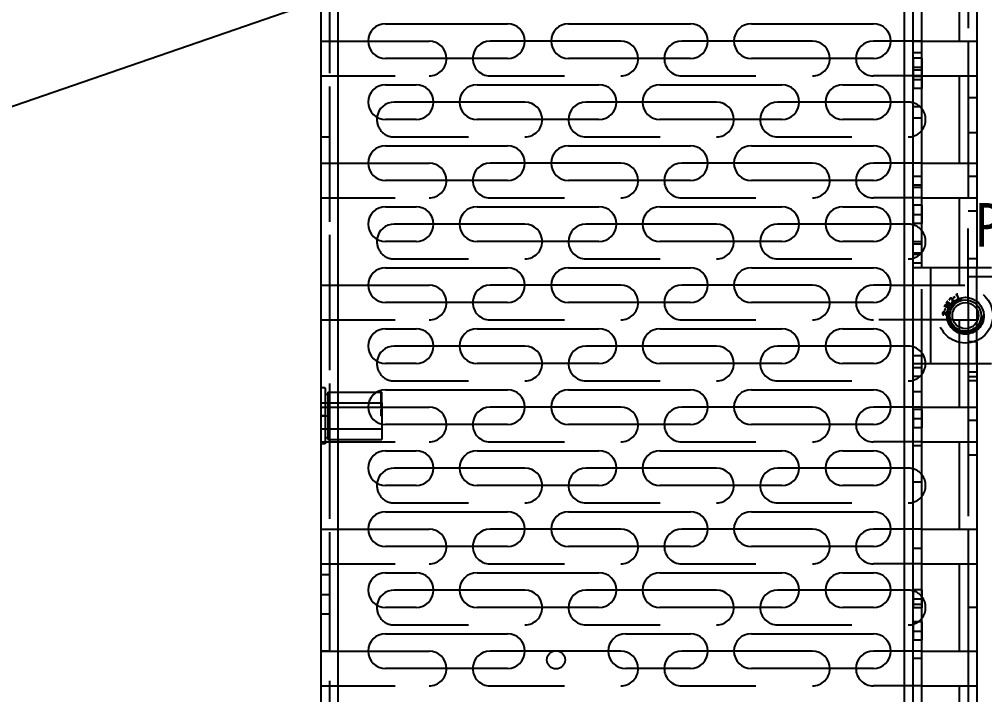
# Model space of a CAD drawing. Header units: millimetres. Extents: x 0 to 8948, y -1340 to 1100.
# Drawn here: x 6157.5 to 6268.3, y 540.9 to 618.4 of the extents above; entities that cross this region are included whole.
import ezdxf

# ---------------------------------------------------------------- set-up
doc = ezdxf.new("R2010")
doc.units = ezdxf.units.MM
doc.header["$LTSCALE"] = 85.25
doc.linetypes.add('HIDDEN', pattern=[0.2, 0.1, -0.1])
doc.layers.get('0').update_dxf_attribs({"linetype": 'CONTINUOUS'})
doc.layers.add('02___PRT_ALL_AXES', color=7, linetype='CONTINUOUS')
doc.layers.add('DEFAULT_2', color=8, linetype='HIDDEN')
doc.styles.get("Standard").update_dxf_attribs({"font": 'txt', "width": 0.85})

msp = doc.modelspace()

# ---------------------------------------------------------------- linework, layer by layer
msp.add_line((4392.409, 0), (7581.815, 1100))
at = {"color": 3, "linetype": 'Continuous'}
for p, q in [((6260.119, 454.448), (6260.119, 709.948)), ((6194.119, 470.948), (6194.119, 679.948)), ((6259.119, 524.598), (6259.119, 679.948)), ((6192.119, 678.948), (6192.119, 471.948)), ((6199.548, 617.948), (6213.548, 617.948)), ((6220.548, 617.948), (6234.548, 617.948)), ((6241.548, 617.948), (6255.548, 617.948)), ((6266.419, 615.948), (6266.419, 611.948)), ((6213.548, 613.948), (6199.548, 613.948)), ((6234.548, 613.948), (6220.548, 613.948)), ((6255.548, 613.948), (6241.548, 613.948)), ((6199.548, 610.948), (6203.048, 610.948)), ((6210.048, 610.948), (6224.048, 610.948)), ((6231.048, 610.948), (6245.048, 610.948)), ((6252.048, 610.948), (6255.548, 610.948)), ((6203.048, 606.948), (6199.548, 606.948)), ((6224.048, 606.948), (6210.048, 606.948)), ((6245.048, 606.948), (6231.048, 606.948)), ((6255.548, 606.948), (6252.048, 606.948)), ((6199.548, 603.948), (6213.548, 603.948)), ((6220.548, 603.948), (6234.548, 603.948)), ((6241.548, 603.948), (6255.548, 603.948)), ((6266.419, 601.948), (6266.419, 597.948)), ((6213.548, 599.948), (6199.548, 599.948)), ((6234.548, 599.948), (6220.548, 599.948)), ((6255.548, 599.948), (6241.548, 599.948)), ((6199.548, 596.948), (6203.048, 596.948)), ((6210.048, 596.948), (6224.048, 596.948)), ((6231.048, 596.948), (6245.048, 596.948)), ((6252.048, 596.948), (6255.548, 596.948)), ((6203.048, 592.948), (6199.548, 592.948)), ((6224.048, 592.948), (6210.048, 592.948)), ((6245.048, 592.948), (6231.048, 592.948)), ((6255.548, 592.948), (6252.048, 592.948)), ((6199.548, 589.948), (6213.548, 589.948)), ((6220.548, 589.948), (6234.548, 589.948)), ((6241.548, 589.948), (6255.548, 589.948)), ((6269.119, 589.948), (6260.119, 589.948)), ((6262.119, 589.948), (6262.119, 578.948)), ((6213.548, 585.948), (6199.548, 585.948)), ((6234.548, 585.948), (6220.548, 585.948)), ((6255.548, 585.948), (6241.548, 585.948)), ((6266.419, 585.913), (6266.419, 583.948)), ((6199.548, 582.948), (6203.048, 582.948)), ((6210.048, 582.948), (6224.048, 582.948)), ((6231.048, 582.948), (6245.048, 582.948)), ((6252.048, 582.948), (6255.548, 582.948)), ((6203.048, 578.948), (6199.548, 578.948)), ((6224.048, 578.948), (6210.048, 578.948)), ((6245.048, 578.948), (6231.048, 578.948)), ((6255.548, 578.948), (6252.048, 578.948)), ((6260.119, 578.948), (6269.119, 578.948)), ((6199.548, 575.948), (6213.548, 575.948)), ((6220.548, 575.948), (6234.548, 575.948)), ((6241.548, 575.948), (6255.548, 575.948)), ((6266.419, 573.948), (6266.419, 569.948)), ((6213.548, 571.948), (6199.548, 571.948)), ((6234.548, 571.948), (6220.548, 571.948)), ((6255.548, 571.948), (6241.548, 571.948)), ((6199.548, 568.948), (6203.048, 568.948)), ((6210.048, 568.948), (6224.048, 568.948)), ((6231.048, 568.948), (6245.048, 568.948)), ((6252.048, 568.948), (6255.548, 568.948)), ((6203.048, 564.948), (6199.548, 564.948)), ((6224.048, 564.948), (6210.048, 564.948)), ((6245.048, 564.948), (6231.048, 564.948)), ((6255.548, 564.948), (6252.048, 564.948)), ((6199.548, 561.948), (6213.548, 561.948)), ((6220.548, 561.948), (6234.548, 561.948)), ((6241.548, 561.948), (6255.548, 561.948)), ((6266.419, 559.948), (6266.419, 555.948)), ((6213.548, 557.948), (6199.548, 557.948)), ((6234.548, 557.948), (6220.548, 557.948)), ((6255.548, 557.948), (6241.548, 557.948)), ((6199.548, 554.948), (6203.048, 554.948)), ((6210.048, 554.948), (6224.048, 554.948)), ((6231.048, 554.948), (6245.048, 554.948)), ((6252.048, 554.948), (6255.548, 554.948)), ((6203.048, 550.948), (6199.548, 550.948)), ((6224.048, 550.948), (6210.048, 550.948)), ((6245.048, 550.948), (6231.048, 550.948)), ((6255.548, 550.948), (6252.048, 550.948)), ((6199.548, 547.948), (6213.548, 547.948)), ((6227.119, 547.948), (6234.548, 547.948)), ((6241.548, 547.948), (6255.548, 547.948)), ((6266.419, 545.948), (6266.419, 541.948)), ((6213.548, 543.948), (6199.548, 543.948)), ((6234.548, 543.948), (6227.119, 543.948)), ((6255.548, 543.948), (6241.548, 543.948))]:
    msp.add_line(p, q, dxfattribs=at)
at = {"color": 7, "linetype": 'Continuous'}
for p, q in [((6261.119, 589.948), (6261.119, 683.948)), ((6267.419, 667.948), (6267.419, 589.948)), ((6265.419, 625.948), (6265.419, 615.948)), ((6197.556, 615.948), (6204.548, 615.948)), ((6215.539, 615.948), (6211.548, 615.948)), ((6226.548, 615.948), (6218.556, 615.948)), ((6236.539, 615.948), (6233.548, 615.948)), ((6248.548, 615.948), (6239.556, 615.948)), ((6257.539, 615.948), (6255.548, 615.948)), ((6261.119, 615.948), (6267.419, 615.948)), ((6261.119, 611.948), (6267.419, 611.948)), ((6265.419, 611.948), (6265.419, 601.948)), ((6205.039, 608.948), (6200.548, 608.948)), ((6215.548, 608.948), (6208.056, 608.948)), ((6226.039, 608.948), (6222.548, 608.948)), ((6237.548, 608.948), (6229.056, 608.948)), ((6247.039, 608.948), (6244.548, 608.948)), ((6257.539, 608.948), (6250.056, 608.948)), ((6197.556, 601.948), (6204.548, 601.948)), ((6215.539, 601.948), (6211.548, 601.948)), ((6226.548, 601.948), (6218.556, 601.948)), ((6236.539, 601.948), (6233.548, 601.948)), ((6248.548, 601.948), (6239.556, 601.948)), ((6257.539, 601.948), (6255.548, 601.948)), ((6261.119, 601.948), (6267.419, 601.948)), ((6261.119, 597.948), (6267.419, 597.948)), ((6265.419, 597.948), (6265.419, 589.948)), ((6205.039, 594.948), (6200.548, 594.948)), ((6215.548, 594.948), (6208.056, 594.948)), ((6226.039, 594.948), (6222.548, 594.948)), ((6237.548, 594.948), (6229.056, 594.948)), ((6247.039, 594.948), (6244.548, 594.948)), ((6257.539, 594.948), (6250.056, 594.948)), ((6261.119, 591.448), (6260.119, 591.448)), ((6261.119, 590.448), (6260.119, 590.448)), ((6197.556, 587.948), (6204.548, 587.948)), ((6215.539, 587.948), (6211.548, 587.948)), ((6226.548, 587.948), (6218.556, 587.948)), ((6236.539, 587.948), (6233.548, 587.948)), ((6248.548, 587.948), (6239.556, 587.948)), ((6257.539, 587.948), (6255.548, 587.948)), ((6267.419, 585.191), (6267.419, 583.705)), ((6264.706, 583.948), (6267.419, 583.948)), ((6265.419, 583.948), (6265.419, 583.127)), ((6205.039, 580.948), (6200.548, 580.948)), ((6215.548, 580.948), (6208.056, 580.948)), ((6226.039, 580.948), (6222.548, 580.948)), ((6237.548, 580.948), (6229.056, 580.948)), ((6247.039, 580.948), (6244.548, 580.948)), ((6257.539, 580.948), (6250.056, 580.948)), ((6261.119, 490.948), (6261.119, 578.948)), ((6265.419, 578.948), (6265.419, 573.948)), ((6267.419, 578.948), (6267.419, 490.948)), ((6261.119, 578.448), (6260.119, 578.448)), ((6261.119, 577.448), (6260.119, 577.448)), ((6199.019, 575.642), (6199.019, 575.63)), ((6199.019, 575.642), (6199.119, 575.642)), ((6199.019, 575.63), (6199.119, 575.63)), ((6199.019, 575.306), (6199.019, 575.215)), ((6199.019, 575.306), (6199.119, 575.306)), ((6199.119, 575.298), (6199.019, 575.298)), ((6199.119, 575.255), (6199.019, 575.255)), ((6199.119, 575.242), (6199.019, 575.242)), ((6199.119, 575.238), (6199.019, 575.238)), ((6199.019, 575.215), (6199.119, 575.215)), ((6199.119, 572.948), (6199.119, 575.648)), ((6199.019, 573.698), (6199.019, 573.579)), ((6199.019, 573.698), (6199.119, 573.698)), ((6199.019, 573.579), (6199.119, 573.579)), ((6199.119, 573.948), (6204.548, 573.948)), ((6215.539, 573.948), (6211.548, 573.948)), ((6226.548, 573.948), (6218.556, 573.948)), ((6236.539, 573.948), (6233.548, 573.948)), ((6248.548, 573.948), (6239.556, 573.948)), ((6257.539, 573.948), (6255.548, 573.948)), ((6261.119, 573.948), (6267.419, 573.948)), ((6261.119, 569.948), (6267.419, 569.948)), ((6265.419, 569.948), (6265.419, 559.948)), ((6205.039, 566.948), (6200.548, 566.948)), ((6215.548, 566.948), (6208.056, 566.948)), ((6226.039, 566.948), (6222.548, 566.948)), ((6237.548, 566.948), (6229.056, 566.948)), ((6247.039, 566.948), (6244.548, 566.948)), ((6257.539, 566.948), (6250.056, 566.948)), ((6197.556, 559.948), (6204.548, 559.948)), ((6215.539, 559.948), (6211.548, 559.948)), ((6226.548, 559.948), (6218.556, 559.948)), ((6236.539, 559.948), (6233.548, 559.948)), ((6248.548, 559.948), (6239.556, 559.948)), ((6257.539, 559.948), (6255.548, 559.948)), ((6261.119, 559.948), (6267.419, 559.948)), ((6261.119, 555.948), (6267.419, 555.948)), ((6265.419, 555.948), (6265.419, 545.948)), ((6205.039, 552.948), (6200.548, 552.948)), ((6215.548, 552.948), (6208.056, 552.948)), ((6226.039, 552.948), (6222.548, 552.948)), ((6237.548, 552.948), (6229.056, 552.948)), ((6247.039, 552.948), (6244.548, 552.948)), ((6257.539, 552.948), (6250.056, 552.948)), ((6197.556, 545.948), (6204.548, 545.948)), ((6215.539, 545.948), (6211.548, 545.948)), ((6219.412, 545.948), (6218.803, 545.948)), ((6226.548, 545.948), (6225.13, 545.948)), ((6236.539, 545.948), (6233.548, 545.948)), ((6248.548, 545.948), (6239.556, 545.948)), ((6257.539, 545.948), (6255.548, 545.948)), ((6261.119, 545.948), (6267.419, 545.948)), ((6261.119, 541.948), (6267.419, 541.948)), ((6265.419, 541.948), (6265.419, 531.948))]:
    msp.add_line(p, q, dxfattribs=at)
for radius in [1.8, 1.5]:
    msp.add_circle((6266.119, 584.448), radius, dxfattribs=at)
at = {"color": 3, "linetype": 'Continuous'}
msp.add_circle((6219.119, 544.948), 1.05, dxfattribs=at)
for centre, start, end in [((6199.548, 615.948), 90, 270), ((6213.548, 615.948), 270, 90), ((6220.548, 615.948), 90, 270), ((6234.548, 615.948), 270, 90), ((6241.548, 615.948), 90, 270), ((6255.548, 615.948), 270, 90), ((6199.548, 608.948), 90, 270), ((6203.048, 608.948), 270, 90), ((6210.048, 608.948), 90, 270), ((6224.048, 608.948), 270, 90), ((6231.048, 608.948), 90, 270), ((6245.048, 608.948), 270, 90), ((6252.048, 608.948), 90, 270), ((6255.548, 608.948), 270, 90), ((6199.548, 601.948), 90, 270), ((6213.548, 601.948), 270, 90), ((6220.548, 601.948), 90, 270), ((6234.548, 601.948), 270, 90), ((6241.548, 601.948), 90, 270), ((6255.548, 601.948), 270, 90), ((6199.548, 594.948), 90, 270), ((6203.048, 594.948), 270, 90), ((6210.048, 594.948), 90, 270), ((6224.048, 594.948), 270, 90), ((6231.048, 594.948), 90, 270), ((6245.048, 594.948), 270, 90), ((6252.048, 594.948), 90, 270), ((6255.548, 594.948), 270, 90), ((6199.548, 587.948), 90, 270), ((6213.548, 587.948), 270, 90), ((6220.548, 587.948), 90, 270), ((6234.548, 587.948), 270, 90), ((6241.548, 587.948), 90, 270), ((6255.548, 587.948), 270, 90), ((6199.548, 580.948), 90, 270), ((6203.048, 580.948), 270, 90), ((6210.048, 580.948), 90, 270), ((6224.048, 580.948), 270, 90), ((6231.048, 580.948), 90, 270), ((6245.048, 580.948), 270, 90), ((6252.048, 580.948), 90, 270), ((6255.548, 580.948), 270, 90), ((6199.548, 573.948), 90, 270), ((6213.548, 573.948), 270, 90), ((6220.548, 573.948), 90, 270), ((6234.548, 573.948), 270, 90), ((6241.548, 573.948), 90, 270), ((6255.548, 573.948), 270, 90), ((6199.548, 566.948), 90, 270), ((6203.048, 566.948), 270, 90), ((6210.048, 566.948), 90, 270), ((6224.048, 566.948), 270, 90), ((6231.048, 566.948), 90, 270), ((6245.048, 566.948), 270, 90), ((6252.048, 566.948), 90, 270), ((6255.548, 566.948), 270, 90), ((6199.548, 559.948), 90, 270), ((6213.548, 559.948), 270, 90), ((6220.548, 559.948), 90, 270), ((6234.548, 559.948), 270, 90), ((6241.548, 559.948), 90, 270), ((6255.548, 559.948), 270, 90), ((6199.548, 552.948), 90, 270), ((6203.048, 552.948), 270, 90), ((6210.048, 552.948), 90, 270), ((6224.048, 552.948), 270, 90), ((6231.048, 552.948), 90, 270), ((6245.048, 552.948), 270, 90), ((6252.048, 552.948), 90, 270), ((6255.548, 552.948), 270, 90), ((6199.548, 545.948), 90, 270), ((6213.548, 545.948), 270, 90), ((6227.119, 545.948), 90, 270), ((6234.548, 545.948), 270, 90), ((6241.548, 545.948), 90, 270), ((6255.548, 545.948), 270, 90)]:
    msp.add_arc(centre, 2, start, end, dxfattribs=at)
at = {"color": 7, "linetype": 'Continuous'}
for centre, start, end in [((6204.548, 613.948), 0, 90), ((6211.548, 613.948), 90, 180), ((6226.548, 613.948), 0, 90), ((6233.548, 613.948), 90, 180), ((6248.548, 613.948), 0, 90), ((6255.548, 613.948), 90, 180), ((6200.548, 606.948), 90, 172.45665), ((6215.548, 606.948), 0, 90), ((6222.548, 606.948), 90, 180), ((6237.548, 606.948), 0, 90), ((6244.548, 606.948), 90, 180), ((6259.548, 606.948), 321.87082, 38.12918), ((6204.548, 599.948), 0, 90), ((6211.548, 599.948), 90, 180), ((6226.548, 599.948), 0, 90), ((6233.548, 599.948), 90, 180), ((6248.548, 599.948), 0, 90), ((6255.548, 599.948), 90, 180), ((6200.548, 592.948), 90, 172.45665), ((6215.548, 592.948), 0, 90), ((6222.548, 592.948), 90, 180), ((6237.548, 592.948), 0, 90), ((6244.548, 592.948), 90, 180), ((6259.548, 592.948), 321.87082, 38.12918), ((6204.548, 585.948), 0, 90), ((6211.548, 585.948), 90, 180), ((6226.548, 585.948), 0, 90), ((6233.548, 585.948), 90, 180), ((6248.548, 585.948), 0, 90), ((6255.548, 585.948), 90, 180), ((6200.548, 578.948), 90, 172.45665), ((6215.548, 578.948), 0, 90), ((6222.548, 578.948), 90, 180), ((6237.548, 578.948), 0, 90), ((6244.548, 578.948), 90, 180), ((6259.548, 578.948), 321.87082, 0), ((6204.548, 571.948), 0, 90), ((6211.548, 571.948), 90, 180), ((6226.548, 571.948), 0, 90), ((6233.548, 571.948), 90, 180), ((6248.548, 571.948), 0, 90), ((6255.548, 571.948), 90, 180), ((6200.548, 564.948), 90, 172.45665), ((6215.548, 564.948), 0, 90), ((6222.548, 564.948), 90, 180), ((6237.548, 564.948), 0, 90), ((6244.548, 564.948), 90, 180), ((6259.548, 564.948), 321.87082, 38.12918), ((6204.548, 557.948), 0, 90), ((6211.548, 557.948), 90, 180), ((6226.548, 557.948), 0, 90), ((6233.548, 557.948), 90, 180), ((6248.548, 557.948), 0, 90), ((6255.548, 557.948), 90, 180), ((6200.548, 550.948), 90, 172.45665), ((6215.548, 550.948), 0, 90), ((6222.548, 550.948), 90, 180), ((6237.548, 550.948), 0, 90), ((6244.548, 550.948), 90, 180), ((6259.548, 550.948), 321.87082, 38.12918), ((6204.548, 543.948), 0, 90), ((6211.548, 543.948), 90, 180), ((6226.548, 543.948), 0, 90), ((6233.548, 543.948), 90, 180), ((6248.548, 543.948), 0, 90), ((6255.548, 543.948), 90, 180)]:
    msp.add_arc(centre, 2, start, end, dxfattribs=at)
at = {"layer": '02___PRT_ALL_AXES', "color": 8, "linetype": 'HIDDEN'}
for p, q in [((6192.119, 671.948), (6192.119, 545.948)), ((6193.119, 671.948), (6193.119, 545.948)), ((6260.119, 613.998), (6260.119, 610.508)), ((6261.119, 613.998), (6260.119, 613.998)), ((6261.119, 613.998), (6261.119, 610.508)), ((6260.119, 612.948), (6261.119, 612.948)), ((6261.119, 612.608), (6260.119, 612.608)), ((6261.119, 611.898), (6260.119, 611.898)), ((6260.119, 611.558), (6261.119, 611.558)), ((6261.119, 610.508), (6260.119, 610.508)), ((6266.419, 609.448), (6266.419, 596.448)), ((6267.419, 609.448), (6266.419, 609.448)), ((6267.419, 609.448), (6267.419, 596.448)), ((6266.419, 605.448), (6267.419, 605.448)), ((6192.119, 604.948), (6193.119, 604.948)), ((6266.419, 600.448), (6267.419, 600.448)), ((6260.119, 597.118), (6260.119, 595.018)), ((6261.119, 597.118), (6260.119, 597.118)), ((6261.119, 597.118), (6261.119, 595.018)), ((6267.419, 596.448), (6266.419, 596.448)), ((6260.119, 596.068), (6261.119, 596.068)), ((6261.119, 595.018), (6260.119, 595.018)), ((6267.419, 581.448), (6266.419, 581.448)), ((6266.419, 581.448), (6266.419, 568.448)), ((6267.419, 581.448), (6267.419, 568.448)), ((6266.419, 577.448), (6267.419, 577.448)), ((6192.919, 575.648), (6198.494, 575.648)), ((6192.119, 574.448), (6199.119, 574.448)), ((6199.119, 574.448), (6199.119, 572.948)), ((6261.119, 573.688), (6260.119, 573.688)), ((6260.119, 573.688), (6260.119, 571.588)), ((6261.119, 573.688), (6261.119, 571.588)), ((6192.119, 572.948), (6193.119, 572.948)), ((6199.119, 572), (6199.119, 570.248)), ((6260.119, 572.638), (6261.119, 572.638)), ((6266.419, 572.448), (6267.419, 572.448)), ((6192.119, 571.448), (6199.119, 571.448)), ((6261.119, 571.588), (6260.119, 571.588)), ((6192.919, 570.248), (6199.119, 570.248)), ((6267.419, 568.448), (6266.419, 568.448)), ((6193.119, 554.698), (6192.119, 554.698)), ((6192.119, 552.448), (6193.119, 552.448)), ((6261.119, 552.998), (6260.119, 552.998)), ((6260.119, 552.998), (6260.119, 550.898)), ((6260.119, 551.948), (6261.119, 551.948)), ((6261.119, 552.998), (6261.119, 550.898)), ((6261.119, 550.898), (6260.119, 550.898)), ((6267.419, 550.948), (6266.419, 550.948)), ((6266.419, 550.948), (6266.419, 540.948)), ((6267.419, 550.948), (6267.419, 540.948)), ((6193.119, 550.198), (6192.119, 550.198)), ((6261.119, 549.298), (6260.119, 549.298)), ((6260.119, 549.298), (6260.119, 547.198)), ((6261.119, 549.298), (6261.119, 547.198)), ((6260.119, 548.248), (6261.119, 548.248)), ((6261.119, 547.198), (6260.119, 547.198)), ((6193.119, 545.948), (6192.119, 545.948)), ((6266.419, 545.948), (6267.419, 545.948))]:
    msp.add_line(p, q, dxfattribs=at)
at = {"layer": '02___PRT_ALL_AXES', "color": 7, "linetype": 'Continuous'}
for p, q in [((6198.494, 575.648), (6199.119, 575.648)), ((6199.119, 572.948), (6199.119, 572))]:
    msp.add_line(p, q, dxfattribs=at)
at = {"layer": '02___PRT_ALL_AXES', "color": 3, "linetype": 'Continuous'}
msp.add_circle((6266.119, 584.448), 2.1, dxfattribs=at)
at = {"layer": 'DEFAULT_2', "color": 8, "linetype": 'HIDDEN'}
for p, q in [((6193.119, 678.948), (6193.119, 471.948)), ((6266.419, 625.948), (6266.419, 615.948)), ((6192.119, 615.948), (6197.556, 615.948)), ((6218.556, 615.948), (6215.539, 615.948)), ((6239.556, 615.948), (6236.539, 615.948)), ((6261.119, 615.948), (6257.539, 615.948)), ((6260.119, 615.958), (6261.119, 615.958)), ((6260.119, 614.658), (6261.119, 614.658)), ((6192.119, 611.948), (6204.548, 611.948)), ((6211.548, 611.948), (6226.548, 611.948)), ((6233.548, 611.948), (6248.548, 611.948)), ((6261.119, 611.948), (6255.548, 611.948)), ((6266.419, 611.948), (6266.419, 601.948)), ((6208.056, 608.948), (6205.039, 608.948)), ((6229.056, 608.948), (6226.039, 608.948)), ((6250.056, 608.948), (6247.039, 608.948)), ((6259.548, 608.948), (6257.539, 608.948)), ((6260.119, 608.458), (6261.119, 608.458)), ((6260.119, 607.158), (6261.119, 607.158)), ((6200.548, 604.948), (6215.548, 604.948)), ((6222.548, 604.948), (6237.548, 604.948)), ((6244.548, 604.948), (6259.548, 604.948)), ((6192.119, 601.948), (6197.556, 601.948)), ((6218.556, 601.948), (6215.539, 601.948)), ((6239.556, 601.948), (6236.539, 601.948)), ((6261.119, 601.948), (6257.539, 601.948)), ((6260.119, 600.468), (6261.119, 600.468)), ((6260.119, 599.468), (6261.119, 599.468)), ((6260.119, 599.168), (6261.119, 599.168)), ((6192.119, 597.948), (6204.548, 597.948)), ((6211.548, 597.948), (6226.548, 597.948)), ((6233.548, 597.948), (6248.548, 597.948)), ((6261.119, 597.948), (6255.548, 597.948)), ((6266.419, 585.913), (6266.419, 597.948)), ((6208.056, 594.948), (6205.039, 594.948)), ((6229.056, 594.948), (6226.039, 594.948)), ((6250.056, 594.948), (6247.039, 594.948)), ((6259.548, 594.948), (6257.539, 594.948)), ((6260.119, 592.968), (6261.119, 592.968)), ((6260.119, 592.668), (6261.119, 592.668)), ((6200.548, 590.948), (6215.548, 590.948)), ((6222.548, 590.948), (6237.548, 590.948)), ((6244.548, 590.948), (6259.548, 590.948)), ((6260.119, 591.668), (6261.119, 591.668)), ((6267.419, 590.948), (6266.419, 590.948)), ((6261.119, 578.948), (6261.119, 589.948)), ((6265.419, 589.948), (6265.419, 587.948)), ((6267.419, 585.191), (6267.419, 589.948)), ((6266.419, 588.948), (6270.119, 588.948)), ((6192.119, 587.948), (6197.556, 587.948)), ((6218.556, 587.948), (6215.539, 587.948)), ((6239.556, 587.948), (6236.539, 587.948)), ((6257.539, 587.948), (6267.419, 587.948)), ((6264.9, 586.595), (6264.717, 586.481)), ((6264.717, 586.481), (6264.738, 586.448)), ((6264.738, 586.448), (6264.921, 586.562)), ((6264.921, 586.562), (6264.9, 586.595)), ((6265.032, 586.842), (6265.037, 586.828)), ((6265.037, 586.828), (6265.084, 586.839)), ((6265.127, 586.818), (6265.299, 586.404)), ((6265.173, 586.427), (6265.168, 586.406)), ((6265.299, 586.404), (6265.173, 586.427)), ((6265.383, 586.36), (6265.183, 586.841)), ((6265.198, 586.887), (6265.234, 586.91)), ((6265.234, 586.91), (6265.228, 586.923)), ((6265.355, 586.348), (6265.383, 586.36)), ((6263.676, 585.486), (6263.689, 585.478)), ((6263.689, 585.478), (6263.722, 585.516)), ((6263.784, 585.25), (6263.721, 585.044)), ((6263.759, 585.032), (6263.822, 585.238)), ((6263.775, 585.604), (6263.81, 585.68)), ((6263.822, 585.238), (6263.784, 585.25)), ((6263.786, 585.534), (6264.197, 585.286)), ((6263.81, 585.68), (6263.798, 585.687)), ((6264.201, 585.315), (6263.8, 585.557)), ((6264.398, 585.716), (6263.861, 585.802)), ((6263.861, 585.802), (6264.201, 585.315)), ((6263.926, 585.9), (6263.938, 585.892)), ((6263.938, 585.892), (6263.976, 585.934)), ((6263.982, 585.755), (6264.463, 585.679)), ((6264.264, 585.349), (6263.982, 585.755)), ((6264.034, 585.935), (6264.398, 585.716)), ((6264.046, 586.041), (6264.072, 586.115)), ((6264.072, 586.115), (6264.06, 586.123)), ((6264.429, 585.779), (6264.076, 585.992)), ((6264.197, 585.286), (6264.163, 585.21)), ((6264.163, 585.21), (6264.175, 585.203)), ((6264.255, 586.254), (6264.272, 586.247)), ((6264.538, 585.833), (6264.499, 585.791)), ((6264.503, 586.157), (6264.507, 586.137)), ((6264.551, 585.826), (6264.538, 585.833)), ((6264.56, 585.979), (6264.554, 585.961)), ((6263.517, 584.544), (6263.653, 584.54)), ((6263.653, 584.54), (6263.654, 584.552)), ((6263.721, 585.044), (6263.759, 585.032)), ((6263.954, 584.818), (6263.953, 584.806)), ((6264.058, 584.811), (6263.954, 584.818)), ((6192.119, 583.948), (6204.548, 583.948)), ((6211.548, 583.948), (6226.548, 583.948)), ((6233.548, 583.948), (6248.548, 583.948)), ((6264.706, 583.948), (6255.548, 583.948)), ((6265.419, 583.127), (6265.419, 578.948)), ((6266.419, 583.948), (6266.419, 573.948)), ((6267.419, 578.948), (6267.419, 583.705)), ((6208.056, 580.948), (6205.039, 580.948)), ((6229.056, 580.948), (6226.039, 580.948)), ((6250.056, 580.948), (6247.039, 580.948)), ((6259.548, 580.948), (6257.539, 580.948)), ((6260.119, 579.888), (6261.119, 579.888)), ((6267.419, 577.948), (6266.419, 577.948)), ((6200.548, 576.948), (6215.548, 576.948)), ((6222.548, 576.948), (6237.548, 576.948)), ((6244.548, 576.948), (6259.548, 576.948)), ((6267.419, 576.948), (6266.419, 576.948)), ((6192.619, 576.148), (6192.119, 576.148)), ((6192.619, 576.148), (6192.619, 569.748)), ((6192.619, 575.448), (6192.919, 575.448)), ((6192.919, 575.648), (6192.919, 570.248)), ((6199.019, 575.646), (6199.019, 575.642)), ((6199.019, 575.646), (6199.119, 575.646)), ((6199.019, 575.634), (6199.119, 575.634)), ((6199.019, 575.63), (6199.019, 575.306)), ((6199.019, 575.588), (6199.119, 575.588)), ((6199.019, 575.559), (6199.119, 575.559)), ((6199.119, 575.535), (6199.019, 575.535)), ((6199.119, 575.336), (6199.019, 575.336)), ((6199.119, 575.332), (6199.019, 575.332)), ((6199.119, 575.329), (6199.019, 575.329)), ((6199.119, 575.227), (6199.019, 575.227)), ((6199.019, 575.215), (6199.019, 574.031)), ((6260.119, 575.738), (6261.119, 575.738)), ((6199.119, 575.203), (6199.019, 575.203)), ((6199.119, 575.201), (6199.019, 575.201)), ((6199.119, 575.158), (6199.019, 575.158)), ((6199.119, 575.138), (6199.019, 575.138)), ((6199.119, 575.078), (6199.019, 575.078)), ((6199.119, 575.067), (6199.019, 575.067)), ((6199.119, 575.027), (6199.019, 575.027)), ((6199.119, 575.01), (6199.019, 575.01)), ((6199.119, 574.969), (6199.019, 574.969)), ((6199.119, 574.933), (6199.019, 574.933)), ((6199.119, 574.922), (6199.019, 574.922)), ((6199.119, 574.883), (6199.019, 574.883)), ((6199.119, 574.882), (6199.019, 574.882)), ((6199.119, 574.868), (6199.019, 574.868)), ((6199.119, 574.849), (6199.019, 574.849)), ((6199.119, 574.839), (6199.019, 574.839)), ((6199.119, 574.829), (6199.019, 574.829)), ((6199.119, 574.809), (6199.019, 574.809)), ((6199.119, 574.797), (6199.019, 574.797)), ((6199.119, 574.795), (6199.019, 574.795)), ((6199.119, 574.793), (6199.019, 574.793)), ((6199.119, 574.788), (6199.019, 574.788)), ((6199.119, 574.766), (6199.019, 574.766)), ((6199.119, 574.734), (6199.019, 574.734)), ((6199.119, 574.733), (6199.019, 574.733)), ((6199.119, 574.717), (6199.019, 574.717)), ((6199.119, 574.704), (6199.019, 574.704)), ((6199.119, 574.7), (6199.019, 574.7)), ((6199.119, 574.679), (6199.019, 574.679)), ((6199.119, 574.666), (6199.019, 574.666)), ((6199.119, 574.665), (6199.019, 574.665)), ((6199.119, 574.658), (6199.019, 574.658)), ((6199.119, 574.621), (6199.019, 574.621)), ((6199.119, 574.619), (6199.019, 574.619)), ((6199.119, 574.608), (6199.019, 574.608)), ((6199.119, 574.607), (6199.019, 574.607)), ((6199.119, 574.589), (6199.019, 574.589)), ((6199.119, 574.588), (6199.019, 574.588)), ((6199.119, 574.543), (6199.019, 574.543)), ((6199.119, 574.517), (6199.019, 574.517)), ((6199.119, 574.513), (6199.019, 574.513)), ((6199.119, 574.509), (6199.019, 574.509)), ((6199.119, 574.477), (6199.019, 574.477)), ((6199.119, 574.475), (6199.019, 574.475)), ((6199.119, 574.459), (6199.019, 574.459)), ((6199.119, 574.443), (6199.019, 574.443)), ((6199.119, 574.439), (6199.019, 574.439)), ((6199.119, 574.423), (6199.019, 574.423)), ((6199.119, 574.416), (6199.019, 574.416)), ((6199.119, 574.416), (6199.019, 574.416)), ((6199.119, 574.412), (6199.019, 574.412)), ((6199.119, 574.394), (6199.019, 574.394)), ((6199.119, 574.361), (6199.019, 574.361)), ((6199.119, 574.351), (6199.019, 574.351)), ((6199.119, 574.337), (6199.019, 574.337)), ((6199.119, 574.331), (6199.019, 574.331)), ((6199.119, 574.317), (6199.019, 574.317)), ((6199.119, 574.27), (6199.019, 574.27)), ((6199.119, 574.265), (6199.019, 574.265)), ((6199.119, 574.241), (6199.019, 574.241)), ((6199.119, 574.231), (6199.019, 574.231)), ((6199.119, 574.216), (6199.019, 574.216)), ((6199.119, 574.207), (6199.019, 574.207)), ((6199.119, 574.182), (6199.019, 574.182)), ((6199.119, 574.178), (6199.019, 574.178)), ((6199.119, 574.131), (6199.019, 574.131)), ((6192.119, 573.948), (6199.119, 573.948)), ((6199.119, 574.097), (6199.019, 574.097)), ((6199.119, 574.036), (6199.019, 574.036)), ((6199.119, 574.031), (6199.019, 574.031)), ((6199.019, 573.709), (6199.019, 573.698)), ((6199.119, 573.709), (6199.019, 573.709)), ((6199.119, 573.686), (6199.019, 573.686)), ((6199.019, 573.579), (6199.019, 572.954)), ((6199.119, 573.099), (6199.019, 573.099)), ((6218.556, 573.948), (6215.539, 573.948)), ((6239.556, 573.948), (6236.539, 573.948)), ((6261.119, 573.948), (6257.539, 573.948)), ((6192.619, 572.948), (6192.119, 572.948)), ((6199.119, 572.977), (6199.019, 572.977)), ((6199.119, 572.954), (6199.019, 572.954)), ((6192.119, 569.948), (6204.548, 569.948)), ((6192.619, 569.748), (6192.119, 569.748)), ((6192.619, 570.448), (6192.919, 570.448)), ((6211.548, 569.948), (6226.548, 569.948)), ((6233.548, 569.948), (6248.548, 569.948)), ((6261.119, 569.948), (6255.548, 569.948)), ((6266.419, 569.948), (6266.419, 559.948)), ((6260.119, 569.538), (6261.119, 569.538)), ((6208.056, 566.948), (6205.039, 566.948)), ((6229.056, 566.948), (6226.039, 566.948)), ((6250.056, 566.948), (6247.039, 566.948)), ((6259.548, 566.948), (6257.539, 566.948)), ((6260.119, 565.388), (6261.119, 565.388)), ((6200.548, 562.948), (6215.548, 562.948)), ((6222.548, 562.948), (6237.548, 562.948)), ((6244.548, 562.948), (6259.548, 562.948)), ((6192.119, 559.948), (6197.556, 559.948)), ((6218.556, 559.948), (6215.539, 559.948)), ((6239.556, 559.948), (6236.539, 559.948)), ((6261.119, 559.948), (6257.539, 559.948)), ((6260.119, 557.748), (6261.119, 557.748)), ((6192.119, 555.948), (6204.548, 555.948)), ((6211.548, 555.948), (6226.548, 555.948)), ((6233.548, 555.948), (6248.548, 555.948)), ((6261.119, 555.948), (6255.548, 555.948)), ((6266.419, 555.948), (6266.419, 545.948)), ((6208.056, 552.948), (6205.039, 552.948)), ((6229.056, 552.948), (6226.039, 552.948)), ((6250.056, 552.948), (6247.039, 552.948)), ((6259.548, 552.948), (6257.539, 552.948)), ((6260.119, 551.348), (6261.119, 551.348)), ((6200.548, 548.948), (6215.548, 548.948)), ((6222.548, 548.948), (6237.548, 548.948)), ((6244.548, 548.948), (6259.548, 548.948)), ((6192.119, 545.948), (6197.556, 545.948)), ((6218.803, 545.948), (6215.539, 545.948)), ((6225.13, 545.948), (6219.412, 545.948)), ((6239.556, 545.948), (6236.539, 545.948)), ((6261.119, 545.948), (6257.539, 545.948)), ((6260.119, 545.148), (6261.119, 545.148)), ((6192.119, 541.948), (6204.548, 541.948)), ((6211.548, 541.948), (6226.548, 541.948)), ((6233.548, 541.948), (6248.548, 541.948)), ((6261.119, 541.948), (6255.548, 541.948)), ((6266.419, 541.948), (6266.419, 531.948))]:
    msp.add_line(p, q, dxfattribs=at)
for radius in [3.15, 2.125, 1.9]:
    msp.add_circle((6266.119, 584.448), radius, dxfattribs=at)
for centre, radius, start, end in [((6204.548, 613.948), 2, 270, 0), ((6211.548, 613.948), 2, 180, 270), ((6226.548, 613.948), 2, 270, 0), ((6233.548, 613.948), 2, 180, 270), ((6248.548, 613.948), 2, 270, 0), ((6255.548, 613.948), 2, 180, 270), ((6259.548, 606.948), 2, 38.12918, 90), ((6200.548, 606.948), 2, 172.45665, 270), ((6215.548, 606.948), 2, 270, 0), ((6222.548, 606.948), 2, 180, 270), ((6237.548, 606.948), 2, 270, 0), ((6244.548, 606.948), 2, 180, 270), ((6259.548, 606.948), 2, 270, 321.87082), ((6204.548, 599.948), 2, 270, 0), ((6211.548, 599.948), 2, 180, 270), ((6226.548, 599.948), 2, 270, 0), ((6233.548, 599.948), 2, 180, 270), ((6248.548, 599.948), 2, 270, 0), ((6255.548, 599.948), 2, 180, 270), ((6259.548, 592.948), 2, 38.12918, 90), ((6200.548, 592.948), 2, 172.45665, 270), ((6215.548, 592.948), 2, 270, 0), ((6222.548, 592.948), 2, 180, 270), ((6237.548, 592.948), 2, 270, 0), ((6244.548, 592.948), 2, 180, 270), ((6259.548, 592.948), 2, 270, 321.87082), ((6204.548, 585.948), 2, 270, 0), ((6211.548, 585.948), 2, 180, 270), ((6226.548, 585.948), 2, 270, 0), ((6233.548, 585.948), 2, 180, 270), ((6248.548, 585.948), 2, 270, 0), ((6255.548, 585.948), 2, 180, 270), ((6265.737, 585.015), 1.438, 148.91018, 152.46337), ((6259.548, 578.948), 2, 0, 90), ((6200.548, 578.948), 2, 172.45665, 270), ((6215.548, 578.948), 2, 270, 0), ((6222.548, 578.948), 2, 180, 270), ((6237.548, 578.948), 2, 270, 0), ((6244.548, 578.948), 2, 180, 270), ((6259.548, 578.948), 2, 270, 321.87082), ((6204.548, 571.948), 2, 270, 0), ((6211.548, 571.948), 2, 180, 270), ((6226.548, 571.948), 2, 270, 0), ((6233.548, 571.948), 2, 180, 270), ((6248.548, 571.948), 2, 270, 0), ((6255.548, 571.948), 2, 180, 270), ((6259.548, 564.948), 2, 38.12918, 90), ((6200.548, 564.948), 2, 172.45665, 270), ((6215.548, 564.948), 2, 270, 0), ((6222.548, 564.948), 2, 180, 270), ((6237.548, 564.948), 2, 270, 0), ((6244.548, 564.948), 2, 180, 270), ((6259.548, 564.948), 2, 270, 321.87082), ((6204.548, 557.948), 2, 270, 0), ((6211.548, 557.948), 2, 180, 270), ((6226.548, 557.948), 2, 270, 0), ((6233.548, 557.948), 2, 180, 270), ((6248.548, 557.948), 2, 270, 0), ((6255.548, 557.948), 2, 180, 270), ((6259.548, 550.948), 2, 38.12918, 90), ((6200.548, 550.948), 2, 172.45665, 270), ((6215.548, 550.948), 2, 270, 0), ((6222.548, 550.948), 2, 180, 270), ((6237.548, 550.948), 2, 270, 0), ((6244.548, 550.948), 2, 180, 270), ((6259.548, 550.948), 2, 270, 321.87082), ((6204.548, 543.948), 2, 270, 0), ((6211.548, 543.948), 2, 180, 270), ((6226.548, 543.948), 2, 270, 0), ((6233.548, 543.948), 2, 180, 270), ((6248.548, 543.948), 2, 270, 0), ((6255.548, 543.948), 2, 180, 270)]:
    msp.add_arc(centre, radius, start, end, dxfattribs=at)
for points in [[(6264.256, 586.302), (6264.246, 586.28), (6264.246, 586.264), (6264.255, 586.254)], [(6264.316, 586.377), (6264.285, 586.349), (6264.265, 586.324), (6264.256, 586.302)], [(6264.291, 586.254), (6264.299, 586.261), (6264.304, 586.273), (6264.307, 586.29)], [(6264.307, 586.29), (6264.315, 586.331), (6264.328, 586.36), (6264.345, 586.376)], [(6264.476, 586.439), (6264.418, 586.441), (6264.364, 586.42), (6264.316, 586.377)], [(6264.345, 586.376), (6264.372, 586.4), (6264.407, 586.411), (6264.45, 586.406)], [(6264.45, 586.406), (6264.492, 586.401), (6264.529, 586.381), (6264.56, 586.347)], [(6264.622, 586.37), (6264.583, 586.414), (6264.534, 586.437), (6264.476, 586.439)], [(6264.56, 586.347), (6264.586, 586.319), (6264.6, 586.288), (6264.602, 586.257)], [(6264.667, 586.26), (6264.668, 586.3), (6264.653, 586.336), (6264.622, 586.37)], [(6265.131, 586.88), (6265.094, 586.865), (6265.061, 586.852), (6265.032, 586.842)], [(6265.084, 586.839), (6265.105, 586.844), (6265.119, 586.837), (6265.127, 586.818)], [(6265.228, 586.923), (6265.2, 586.91), (6265.167, 586.895), (6265.131, 586.88)], [(6265.168, 586.406), (6265.217, 586.397), (6265.279, 586.377), (6265.355, 586.348)], [(6265.183, 586.841), (6265.175, 586.861), (6265.179, 586.876), (6265.198, 586.887)], [(6263.739, 585.586), (6263.723, 585.559), (6263.702, 585.525), (6263.676, 585.486)], [(6263.722, 585.516), (6263.737, 585.534), (6263.749, 585.543), (6263.756, 585.544)], [(6263.798, 585.687), (6263.78, 585.655), (6263.761, 585.621), (6263.739, 585.586)], [(6263.756, 585.544), (6263.763, 585.545), (6263.773, 585.542), (6263.786, 585.534)], [(6263.8, 585.557), (6263.775, 585.572), (6263.767, 585.587), (6263.775, 585.604)], [(6263.995, 586.01), (6263.975, 585.977), (6263.953, 585.941), (6263.926, 585.9)], [(6263.976, 585.934), (6263.985, 585.944), (6263.994, 585.949), (6264.001, 585.949)], [(6264.06, 586.123), (6264.031, 586.072), (6264.01, 586.034), (6263.995, 586.01)], [(6264.001, 585.949), (6264.008, 585.949), (6264.019, 585.945), (6264.034, 585.935)], [(6264.045, 586.016), (6264.042, 586.022), (6264.042, 586.031), (6264.046, 586.041)], [(6264.076, 585.992), (6264.059, 586.002), (6264.049, 586.009), (6264.045, 586.016)], [(6264.175, 585.203), (6264.179, 585.212), (6264.193, 585.238), (6264.218, 585.279)], [(6264.218, 585.279), (6264.239, 585.313), (6264.254, 585.337), (6264.264, 585.349)], [(6264.272, 586.247), (6264.279, 586.247), (6264.286, 586.249), (6264.291, 586.254)], [(6264.466, 585.768), (6264.456, 585.766), (6264.444, 585.77), (6264.429, 585.779)], [(6264.499, 585.791), (6264.486, 585.778), (6264.476, 585.77), (6264.466, 585.768)], [(6264.575, 586.18), (6264.558, 586.165), (6264.534, 586.158), (6264.503, 586.157)], [(6264.506, 585.757), (6264.521, 585.782), (6264.536, 585.805), (6264.551, 585.826)], [(6264.507, 586.137), (6264.523, 586.137), (6264.54, 586.138), (6264.558, 586.14)], [(6264.554, 585.961), (6264.595, 585.942), (6264.631, 585.933), (6264.664, 585.934)], [(6264.558, 586.14), (6264.641, 586.148), (6264.693, 586.14), (6264.716, 586.114)], [(6264.64, 585.965), (6264.614, 585.961), (6264.587, 585.966), (6264.56, 585.979)], [(6264.602, 586.257), (6264.605, 586.225), (6264.596, 586.2), (6264.575, 586.18)], [(6264.615, 586.16), (6264.649, 586.187), (6264.667, 586.22), (6264.667, 586.26)], [(6264.717, 586.158), (6264.69, 586.163), (6264.657, 586.164), (6264.615, 586.16)], [(6264.707, 585.994), (6264.688, 585.978), (6264.666, 585.969), (6264.64, 585.965)], [(6264.664, 585.934), (6264.695, 585.936), (6264.725, 585.949), (6264.754, 585.974)], [(6264.737, 586.053), (6264.735, 586.031), (6264.725, 586.011), (6264.707, 585.994)], [(6264.716, 586.114), (6264.732, 586.096), (6264.739, 586.075), (6264.737, 586.053)], [(6264.78, 586.124), (6264.764, 586.142), (6264.743, 586.153), (6264.717, 586.158)], [(6264.754, 585.974), (6264.779, 585.997), (6264.793, 586.023), (6264.797, 586.053)], [(6264.797, 586.053), (6264.801, 586.083), (6264.796, 586.107), (6264.78, 586.124)], [(6263.492, 584.709), (6263.486, 584.65), (6263.494, 584.595), (6263.517, 584.544)], [(6263.554, 584.851), (6263.519, 584.819), (6263.499, 584.772), (6263.492, 584.709)], [(6263.55, 584.618), (6263.524, 584.652), (6263.514, 584.687), (6263.518, 584.725)], [(6263.518, 584.725), (6263.522, 584.76), (6263.535, 584.789), (6263.559, 584.811)], [(6263.654, 584.552), (6263.61, 584.563), (6263.576, 584.584), (6263.55, 584.618)], [(6263.683, 584.891), (6263.632, 584.897), (6263.588, 584.883), (6263.554, 584.851)], [(6263.559, 584.811), (6263.583, 584.833), (6263.61, 584.843), (6263.64, 584.84)], [(6263.64, 584.84), (6263.666, 584.837), (6263.687, 584.825), (6263.703, 584.803)], [(6263.778, 584.841), (6263.758, 584.869), (6263.726, 584.887), (6263.683, 584.891)], [(6263.703, 584.803), (6263.719, 584.781), (6263.737, 584.747), (6263.755, 584.7)], [(6263.755, 584.7), (6263.781, 584.633), (6263.805, 584.586), (6263.829, 584.559)], [(6263.842, 584.709), (6263.819, 584.77), (6263.797, 584.814), (6263.778, 584.841)], [(6263.829, 584.559), (6263.853, 584.531), (6263.883, 584.516), (6263.917, 584.512)], [(6263.899, 584.591), (6263.884, 584.611), (6263.865, 584.65), (6263.842, 584.709)], [(6263.951, 584.559), (6263.931, 584.561), (6263.913, 584.571), (6263.899, 584.591)], [(6263.917, 584.512), (6263.96, 584.508), (6263.997, 584.52), (6264.028, 584.551)], [(6264.021, 584.585), (6264, 584.565), (6263.977, 584.556), (6263.951, 584.559)], [(6263.953, 584.806), (6264.03, 584.78), (6264.065, 584.732), (6264.058, 584.664)], [(6264.058, 584.664), (6264.054, 584.631), (6264.041, 584.604), (6264.021, 584.585)], [(6264.028, 584.551), (6264.059, 584.58), (6264.078, 584.622), (6264.084, 584.675)], [(6264.084, 584.675), (6264.089, 584.728), (6264.08, 584.774), (6264.058, 584.811)]]:
    msp.add_open_spline(points, degree=3, dxfattribs=at)

# ---------------------------------------------------------------- texts
at = {"color": 2, "linetype": 'Continuous', "insert": (6267.303, 597.365), "char_height": 5, "width": 8.5, "attachment_point": 1, "line_spacing_factor": 0.9}
msp.add_mtext('P3', dxfattribs=at)

doc.saveas('drawing.dxf')
